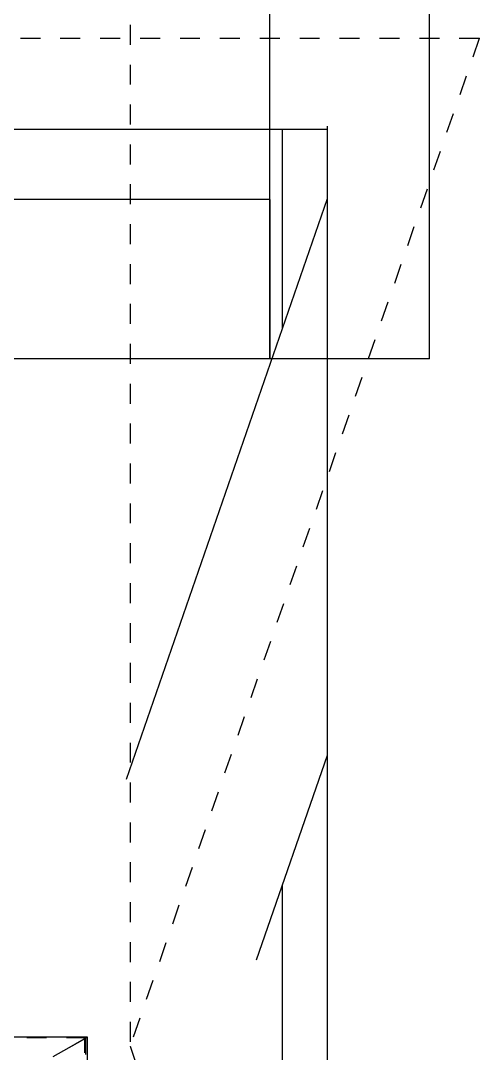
# Model space of a CAD drawing. Header units: millimetres. Extents: x 149919 to 150445, y 136651 to 136866.
# Drawn here: x 150263.21 to 150265.51, y 136845.59 to 136850.77 of the extents above; entities that cross this region are included whole.
import ezdxf

# ---------------------------------------------------------------- set-up
doc = ezdxf.new("R2010")
doc.units = ezdxf.units.MM
doc.header["$LTSCALE"] = 0.25
for name, pattern in [('CENTER', [50.8, 31.75, -6.35, 6.35, -6.35]), ('HIDDEN', [9.525, 6.35, -3.175]), ('XKITLINE00', [0]), ('XKITLINE02', [4, 2, -2])]:
    doc.linetypes.add(name, pattern=pattern)

# ---------------------------------------------------------------- blocks, each defined once
blk = doc.blocks.new('çatıı')
at = {"color": 5, "linetype": 'XKITLINE00'}
for p, q in [((12265, 19950.27), (12265, 20442.33)), ((12265, 19950.27), (12265, 20236.35)), ((12265, 19870.28), (12265, 20236.35)), ((12345, 19870.28), (12345, 20160.09)), ((12265, 19950.27), (11945, 19950.27)), ((12265, 19950.27), (12118.8, 19950.27)), ((12265, 19950.27), (12118.8, 19950.27)), ((12265, 19950.27), (12265, 19870.27)), ((12265, 19870.27), (12091.2, 19870.27)), ((12345, 19870.28), (12265, 19870.28))]:
    blk.add_line(p, q, dxfattribs=at)
at = {"color": 8, "linetype": 'CENTER'}
for p, q in [((12195, 20197.81), (12195, 18543.85)), ((12370, 20030.97), (11840, 20030.97)), ((12370, 20030.97), (12195, 19525.62)), ((12195, 19525.62), (12370, 19020.27))]:
    blk.add_line(p, q, dxfattribs=at)
at = {"color": 8, "linetype": 'XKITLINE00'}
for p, q in [((12293.8, 19985.33), (11916.2, 19985.33)), ((12271.2, 19985.39), (12271.2, 19885.19)), ((12293.8, 19986.9), (12293.8, 19282.77)), ((12293.8, 19950.45), (12193.01, 19659.41)), ((12293.8, 19671.41), (12258.22, 19568.68)), ((12271.2, 19606.15), (12271.2, 19445.14))]:
    blk.add_line(p, q, dxfattribs=at)
at = {"color": 241, "linetype": 'HIDDEN'}
blk.add_line((12265, 19870.28), (12265, 19870.28), dxfattribs=at)
at = {"color": 116, "linetype": 'XKITLINE02', "true_color": 0x136734}
for p, q in [((12173.16, 19529.87), (11855.23, 19529.85)), ((12171.78, 19529.08), (12156.28, 19520.22)), ((12173.69, 19530.17), (12171.1, 19528.68)), ((12172.31, 19342.25), (12172.31, 19529.38)), ((12172.84, 19341.44), (12172.84, 19529.68))]:
    blk.add_line(p, q, dxfattribs=at)
at = {"color": 7, "linetype": 'XKITLINE00'}
for p, q in [((12173.69, 19530.17), (12128.4, 19530.16)), ((12173.69, 19530.17), (12171.1, 19528.68)), ((12173.69, 19443.79), (12173.69, 19530.17)), ((12171.1, 19528.68), (12156.28, 19520.22))]:
    blk.add_line(p, q, dxfattribs=at)
at = {"color": 8, "linetype": 'XKITLINE00'}
for centre in [(12370, 20030.97), (12370, 20030.97), (12195, 19525.62), (12195, 19525.62)]:
    blk.add_circle(centre, 0.05, dxfattribs=at)

msp = doc.modelspace()

# ---------------------------------------------------------------- block references
at = {"xscale": 0.009999943142843078, "yscale": 0.009999943142843078, "zscale": 0.009999943142843078}
msp.add_blockref('çatıı', (150141.8141, 136650.3731), dxfattribs=at)

doc.saveas('drawing.dxf')
